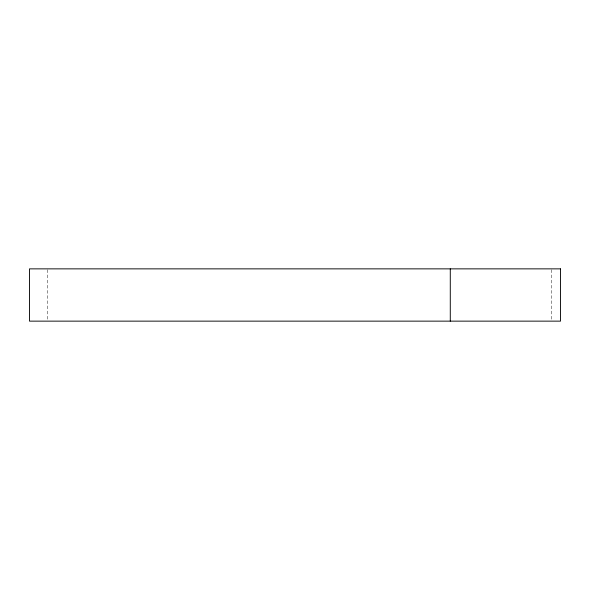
<?xml version="1.0" encoding="UTF-8"?>
<svg xmlns="http://www.w3.org/2000/svg" width="590" height="590" viewBox="0 0 590 590"><rect width="100%" height="100%" fill="white"/><g stroke="black" fill="none" stroke-linecap="round" stroke-linejoin="round"><path stroke-width="0.44" stroke-dasharray="2.95 2.21" d="M551.598 269.778L551.598 320.223M47.547 269.778L47.547 320.223"/><path stroke-width="0.89" d="M450.281 268.863L450.281 321.137M560.5 268.863L29.5 268.863L29.5 321.137L560.5 321.137L560.5 268.863"/></g></svg>
